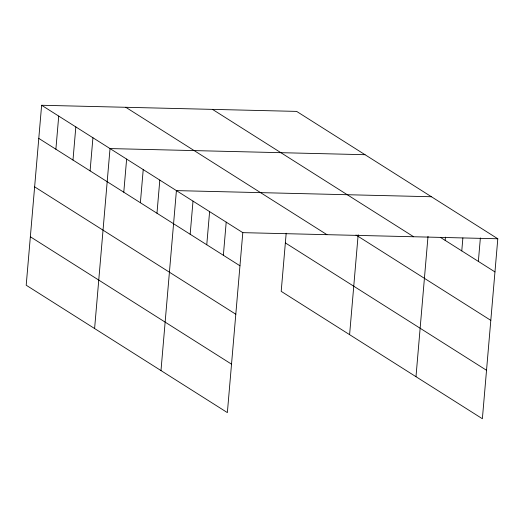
<?xml version="1.0" encoding="UTF-8"?>
<svg xmlns="http://www.w3.org/2000/svg" width="524" height="524" viewBox="0 0 524 524"><rect width="100%" height="100%" fill="white"/><g stroke="black" fill="none" stroke-linecap="round" stroke-linejoin="round"><path stroke-width="0.79" d="M41.625 105.265L26.2 285.226L227.37 412.604L242.802 232.649L41.625 105.265L296.63 111.396L497.8 238.774L482.375 418.735L281.198 291.351L286.183 233.239M55.885 149.229L58.727 116.092M72.987 160.056L75.829 126.919M90.089 170.883L92.925 137.747M94.602 328.535L110.027 148.574L365.025 154.704M123.782 192.223L126.625 159.086M140.38 202.729L143.222 169.593M156.977 213.242L159.813 180.099M160.986 370.573L176.411 190.612L431.416 196.742M190.166 234.261L193.009 201.118M206.764 244.767L209.607 211.631M223.362 255.28L226.204 222.137M349.6 334.666L358.167 234.68M415.984 376.697L428.016 236.337M445.171 240.385L445.446 237.156M461.768 250.898L462.875 237.962M478.36 261.404L480.37 237.968M242.802 232.649L497.8 238.774M440.33 237.32L494.957 271.917M212.475 109.372L413.652 236.756M355.979 234.994L490.805 320.367M125.78 107.289L326.95 234.667M285.351 242.9L486.527 370.285M38.789 138.402L239.959 265.786M34.636 186.852L235.807 314.236M30.353 236.776L231.523 364.154"/></g></svg>
